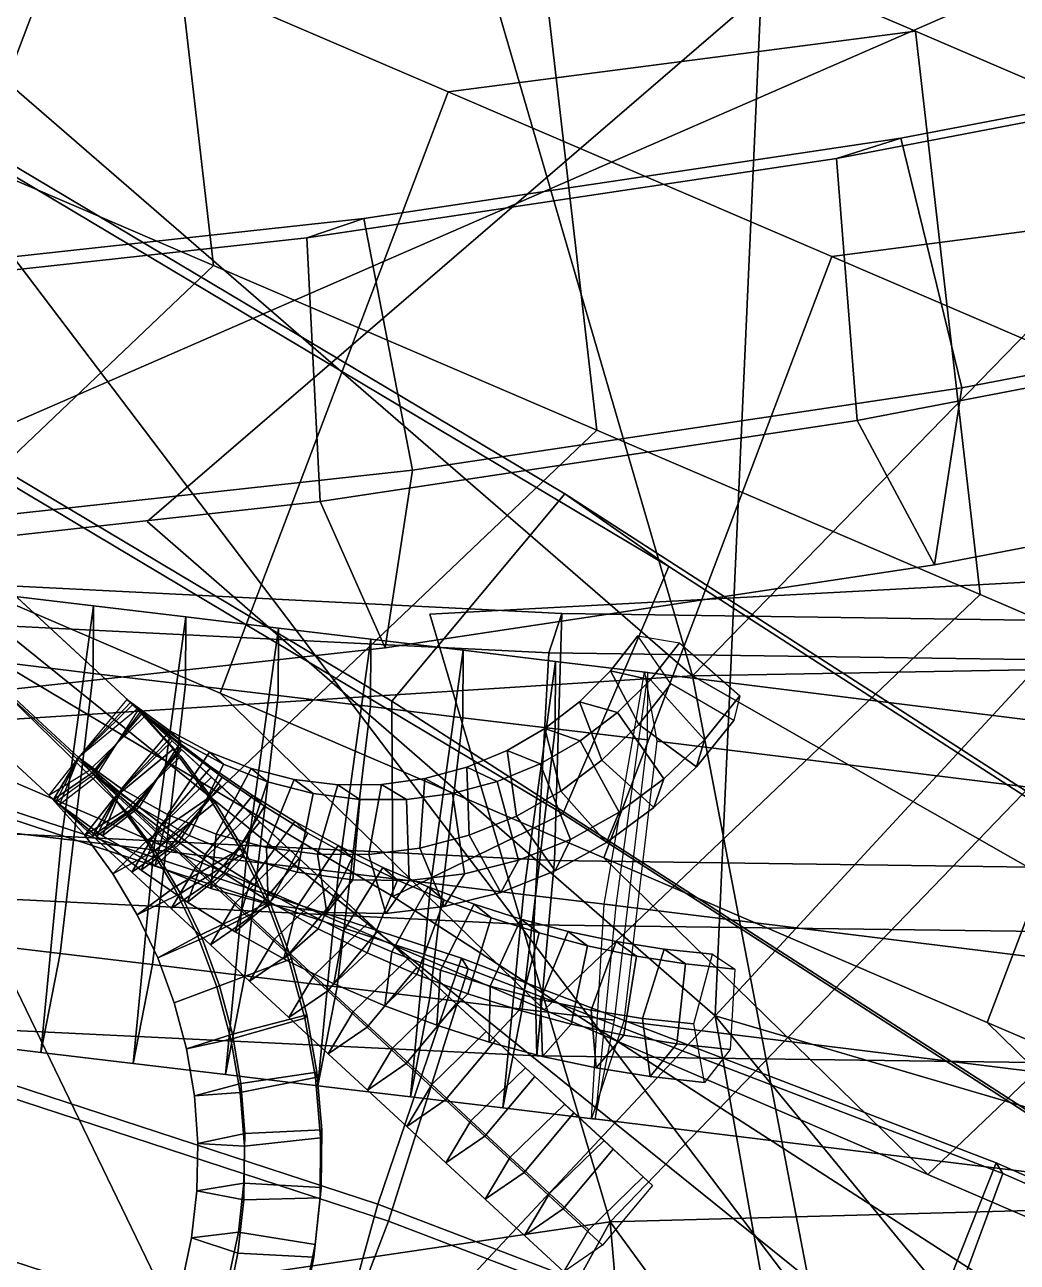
# Model space of a CAD drawing. Header units: metres. Extents: x -219 to 389, y -251 to 301.
# Drawn here: x 138.6 to 144.86, y 25.79 to 33.59 of the extents above; entities that cross this region are included whole.
import ezdxf

# ---------------------------------------------------------------- set-up
doc = ezdxf.new("R2010")
doc.units = ezdxf.units.M

msp = doc.modelspace()

# ---------------------------------------------------------------- linework, layer by layer
at = {"layer": 'Breeder_1InfInt', "color": 3}
for points in [[(138.4549, 30.00121, 510.8866), (139.0376, 29.9312, 510.9034), (138.8344, 28.4627, 511.8376), (138.2517, 28.5326, 511.8209)], [(138.4527, 29.5759, 509.1866), (139.0354, 29.5059, 509.2034), (139.0376, 29.9312, 510.9034), (138.4549, 30.00121, 510.8866)], [(139.0376, 29.9312, 510.9034), (139.6204, 29.8612, 510.9201), (139.4171, 28.3927, 511.8544), (138.8344, 28.4627, 511.8376)], [(139.0354, 29.5059, 509.2034), (139.6182, 29.4359, 509.2202), (139.6204, 29.8612, 510.9201), (139.0376, 29.9312, 510.9034)], [(139.6204, 29.8612, 510.9201), (140.2031, 29.7912, 510.9369), (139.9999, 28.3227, 511.8711), (139.4171, 28.3927, 511.8544)], [(139.6182, 29.4359, 509.2202), (140.2009, 29.3659, 509.2369), (140.2031, 29.7912, 510.9369), (139.6204, 29.8612, 510.9201)], [(140.2031, 29.7912, 510.9369), (140.7858, 29.7212, 510.9536), (140.5826, 28.2527, 511.8879), (139.9999, 28.3227, 511.8711)], [(140.2009, 29.3659, 509.2369), (140.7836, 29.2959, 509.2537), (140.7858, 29.7212, 510.9536), (140.2031, 29.7912, 510.9369)], [(140.7858, 29.7212, 510.9536), (141.3686, 29.6512, 510.9704), (141.1653, 28.1827, 511.9046), (140.5826, 28.2527, 511.8879)], [(140.7836, 29.2959, 509.2537), (141.3664, 29.2259, 509.2704), (141.3686, 29.6512, 510.9704), (140.7858, 29.7212, 510.9536)], [(141.3686, 29.6512, 510.9704), (141.9513, 29.5812, 510.9871), (141.7481, 28.1127, 511.9214), (141.1653, 28.1827, 511.9046)], [(141.3664, 29.2259, 509.2704), (141.9491, 29.1559, 509.2872), (141.9513, 29.5812, 510.9871), (141.3686, 29.6512, 510.9704)], [(138.2438, 27.8098, 509.074), (138.8266, 27.7398, 509.0907), (139.0354, 29.5059, 509.2034), (138.4527, 29.5759, 509.1866)], [(141.9513, 29.5812, 510.9871), (142.534, 29.5112, 511.0039), (142.3308, 28.04273, 511.9381), (141.7481, 28.1127, 511.9214)], [(141.9491, 29.1559, 509.2872), (142.5318, 29.08596, 509.3039), (142.534, 29.5112, 511.0039), (141.9513, 29.5812, 510.9871)], [(138.8266, 27.7398, 509.0907), (139.4093, 27.6698, 509.1075), (139.6182, 29.4359, 509.2202), (139.0354, 29.5059, 509.2034)], [(139.4093, 27.6698, 509.1075), (139.992, 27.5998, 509.1242), (140.2009, 29.3659, 509.2369), (139.6182, 29.4359, 509.2202)], [(139.992, 27.5998, 509.1242), (140.5748, 27.5298, 509.141), (140.7836, 29.2959, 509.2537), (140.2009, 29.3659, 509.2369)], [(140.5748, 27.5298, 509.141), (141.1575, 27.4598, 509.1577), (141.3664, 29.2259, 509.2704), (140.7836, 29.2959, 509.2537)], [(141.1575, 27.4598, 509.1577), (141.7402, 27.3898, 509.1745), (141.9491, 29.1559, 509.2872), (141.3664, 29.2259, 509.2704)], [(141.7402, 27.3898, 509.1745), (142.323, 27.3198, 509.1913), (142.5318, 29.08596, 509.3039), (141.9491, 29.1559, 509.2872)], [(138.2517, 28.5326, 511.8209), (138.8344, 28.4627, 511.8376), (138.7047, 27.1161, 510.7238), (138.1219, 27.1861, 510.707)], [(138.8344, 28.4627, 511.8376), (139.4171, 28.3927, 511.8544), (139.2874, 27.04612, 510.7405), (138.7047, 27.1161, 510.7238)], [(139.4171, 28.3927, 511.8544), (139.9999, 28.3227, 511.8711), (139.8701, 26.9761, 510.7573), (139.2874, 27.04612, 510.7405)], [(139.9999, 28.3227, 511.8711), (140.5826, 28.2527, 511.8879), (140.4529, 26.9061, 510.774), (139.8701, 26.9761, 510.7573)], [(140.5826, 28.2527, 511.8879), (141.1653, 28.1827, 511.9046), (141.0356, 26.8361, 510.7908), (140.4529, 26.9061, 510.774)], [(141.1653, 28.1827, 511.9046), (141.7481, 28.1127, 511.9214), (141.6183, 26.7661, 510.8076), (141.0356, 26.8361, 510.7908)], [(141.7481, 28.1127, 511.9214), (142.3308, 28.04273, 511.9381), (142.2011, 26.6961, 510.8243), (141.6183, 26.7661, 510.8076)], [(138.1219, 27.1861, 510.707), (138.7047, 27.1161, 510.7238), (138.8266, 27.7398, 509.0907), (138.2438, 27.8098, 509.074)], [(138.7047, 27.1161, 510.7238), (139.2874, 27.04612, 510.7405), (139.4093, 27.6698, 509.1075), (138.8266, 27.7398, 509.0907)], [(139.2874, 27.04612, 510.7405), (139.8701, 26.9761, 510.7573), (139.992, 27.5998, 509.1242), (139.4093, 27.6698, 509.1075)], [(139.8701, 26.9761, 510.7573), (140.4529, 26.9061, 510.774), (140.5748, 27.5298, 509.141), (139.992, 27.5998, 509.1242)], [(140.4529, 26.9061, 510.774), (141.0356, 26.8361, 510.7908), (141.1575, 27.4598, 509.1577), (140.5748, 27.5298, 509.141)], [(141.0356, 26.8361, 510.7908), (141.6183, 26.7661, 510.8076), (141.7402, 27.3898, 509.1745), (141.1575, 27.4598, 509.1577)], [(141.6183, 26.7661, 510.8076), (142.2011, 26.6961, 510.8243), (142.323, 27.3198, 509.1913), (141.7402, 27.3898, 509.1745)]]:
    msp.add_3dface(points, dxfattribs=at)
at = {"layer": 'Breeder_1Pdcel', "color": 3}
for points in [[(144.129, 32.88, 512.8121), (147.4659, 33.5164, 513.7794), (147.0143, 33.3812, 515.4307), (143.7233, 32.7525, 514.4804)], [(144.514, 31.3068, 512.2281), (147.9264, 31.9603, 513.2177), (147.4659, 33.5164, 513.7794), (144.129, 32.88, 512.8121)], [(143.7233, 32.7525, 514.4804), (147.0143, 33.3812, 515.4307), (147.1914, 31.7402, 515.905), (143.8538, 31.0993, 514.9431)], [(140.742, 32.374, 511.9473), (144.129, 32.88, 512.8121), (143.7233, 32.7525, 514.4804), (140.3832, 32.2524, 513.6312)], [(141.05, 30.7867, 511.3433), (144.514, 31.3068, 512.2281), (144.129, 32.88, 512.8121), (140.742, 32.374, 511.9473)], [(140.3832, 32.2524, 513.6312), (143.7233, 32.7525, 514.4804), (143.8538, 31.0993, 514.9431), (140.4661, 30.5887, 514.0837)], [(137.3131, 31.9997, 511.1871), (140.742, 32.374, 511.9473), (140.3832, 32.2524, 513.6312), (137.002, 31.8822, 512.8853)], [(137.5429, 30.4013, 510.5654), (141.05, 30.7867, 511.3433), (140.742, 32.374, 511.9473), (137.3131, 31.9997, 511.1871)], [(137.002, 31.8822, 512.8853), (140.3832, 32.2524, 513.6312), (140.4661, 30.5887, 514.0837), (137.0366, 30.2099, 513.329)], [(144.3413, 30.1896, 513.565), (147.7542, 30.846, 514.5513), (147.9264, 31.9603, 513.2177), (144.514, 31.3068, 512.2281)], [(143.8538, 31.0993, 514.9431), (147.1914, 31.7402, 515.905), (147.7542, 30.846, 514.5513), (144.3413, 30.1896, 513.565)], [(140.8769, 29.6667, 512.6836), (144.3413, 30.1896, 513.565), (144.514, 31.3068, 512.2281), (141.05, 30.7867, 511.3433)], [(140.4661, 30.5887, 514.0837), (143.8538, 31.0993, 514.9431), (144.3413, 30.1896, 513.565), (140.8769, 29.6667, 512.6836)], [(137.3694, 29.2784, 511.9092), (140.8769, 29.6667, 512.6836), (141.05, 30.7867, 511.3433), (137.5429, 30.4013, 510.5654)], [(137.0366, 30.2099, 513.329), (140.4661, 30.5887, 514.0837), (140.8769, 29.6667, 512.6836), (137.3694, 29.2784, 511.9092)], [(138.4663, 30.06026, 510.8972), (141.9908, 29.884, 510.7542), (141.9453, 28.3251, 511.5338), (138.3391, 28.5029, 511.6807)], [(138.4351, 29.8081, 509.1677), (141.9096, 29.6358, 509.0302), (141.9908, 29.884, 510.7542), (138.4663, 30.06026, 510.8972)], [(141.9096, 29.6358, 509.0302), (145.3816, 29.5864, 508.774), (145.5124, 29.8323, 510.4907), (141.9908, 29.884, 510.7542)], [(141.9908, 29.884, 510.7542), (145.5124, 29.8323, 510.4907), (145.5482, 28.2748, 511.2638), (141.9453, 28.3251, 511.5338)], [(138.2883, 28.09263, 508.8663), (141.8133, 27.9213, 508.7284), (141.9096, 29.6358, 509.0302), (138.4351, 29.8081, 509.1677)], [(141.8133, 27.9213, 508.7284), (145.3353, 27.8746, 508.47), (145.3816, 29.5864, 508.774), (141.9096, 29.6358, 509.0302)], [(142.5112, 29.514, 511.0027), (146.0283, 29.07698, 511.2766), (145.7758, 27.6182, 512.2059), (142.258, 28.05159, 511.9342)], [(142.5903, 29.07885, 509.307), (146.1072, 28.6428, 509.5852), (146.0283, 29.07698, 511.2766), (142.5112, 29.514, 511.0027)], [(142.3814, 27.3127, 509.1944), (145.8989, 26.8812, 509.4728), (146.1072, 28.6428, 509.5852), (142.5903, 29.07885, 509.307)], [(137.9262, 28.834, 511.1968), (141.3581, 27.7106, 511.3203), (140.8304, 26.1597, 511.8911), (137.475, 27.2558, 511.7718)], [(137.9689, 28.7667, 509.43), (141.4008, 27.6435, 509.558), (141.3581, 27.7106, 511.3203), (137.9262, 28.834, 511.1968)], [(137.5431, 27.1486, 508.9555), (140.8983, 26.05278, 509.0819), (141.4008, 27.6435, 509.558), (137.9689, 28.7667, 509.43)], [(138.3391, 28.5029, 511.6807), (141.9453, 28.3251, 511.5338), (141.8339, 27.09382, 510.263), (138.2274, 27.2685, 510.4066)], [(141.9453, 28.3251, 511.5338), (145.5482, 28.2748, 511.2638), (145.4371, 27.04663, 509.9961), (141.8339, 27.09382, 510.263)], [(138.2274, 27.2685, 510.4066), (141.8339, 27.09382, 510.263), (141.8133, 27.9213, 508.7284), (138.2883, 28.09263, 508.8663)], [(142.258, 28.05159, 511.9342), (145.7758, 27.6182, 512.2059), (145.6962, 26.2689, 511.0975), (142.1783, 26.6989, 510.8231)], [(141.8339, 27.09382, 510.263), (145.4371, 27.04663, 509.9961), (145.3353, 27.8746, 508.47), (141.8133, 27.9213, 508.7284)], [(141.3581, 27.7106, 511.3203), (144.7305, 26.4202, 511.4488), (144.1278, 24.9003, 512.0152), (140.8304, 26.1597, 511.8911)], [(141.4008, 27.6435, 509.558), (144.7731, 26.3533, 509.6909), (144.7305, 26.4202, 511.4488), (141.3581, 27.7106, 511.3203)], [(140.8983, 26.05278, 509.0819), (144.1956, 24.7936, 509.2132), (144.7731, 26.3533, 509.6909), (141.4008, 27.6435, 509.558)], [(142.1783, 26.6989, 510.8231), (145.6962, 26.2689, 511.0975), (145.8989, 26.8812, 509.4728), (142.3814, 27.3127, 509.1944)], [(137.475, 27.2558, 511.7718), (140.8304, 26.1597, 511.8911), (140.5478, 25.141, 510.5156), (137.2395, 26.2201, 510.3945)], [(137.2395, 26.2201, 510.3945), (140.5478, 25.141, 510.5156), (140.8983, 26.05278, 509.0819), (137.5431, 27.1486, 508.9555)], [(144.7305, 26.4202, 511.4488), (148.0352, 24.966, 511.5818), (147.3594, 23.4806, 512.1439), (144.1278, 24.9003, 512.0152)], [(144.7731, 26.3533, 509.6909), (148.0777, 24.8993, 509.8284), (148.0352, 24.966, 511.5818), (144.7305, 26.4202, 511.4488)], [(144.1956, 24.7936, 509.2132), (147.427, 23.3742, 509.3489), (148.0777, 24.8993, 509.8284), (144.7731, 26.3533, 509.6909)], [(140.8304, 26.1597, 511.8911), (144.1278, 24.9003, 512.0152), (143.7991, 23.9007, 510.6414), (140.5478, 25.141, 510.5156)], [(140.5478, 25.141, 510.5156), (143.7991, 23.9007, 510.6414), (144.1956, 24.7936, 509.2132), (140.8983, 26.05278, 509.0819)]]:
    msp.add_3dface(points, dxfattribs=at)
at = {"layer": 'Breeder_1Pdncle', "color": 3}
for points in [[(137.1492, 33.5307, 645.8511), (142.0103, 30.6365, 648.7446), (140.9184, 29.3312, 649.2733), (136.0573, 32.2254, 646.3798)], [(137.9274, 33.0033, 644.3724), (142.6648, 30.1797, 647.1846), (142.0103, 30.6365, 648.7446), (137.1492, 33.5307, 645.8511)], [(137.3362, 31.4006, 643.9814), (141.9976, 28.6204, 646.7438), (142.6648, 30.1797, 647.1846), (137.9274, 33.0033, 644.3724)], [(136.0573, 32.2254, 646.3798), (140.9184, 29.3312, 649.2733), (140.9245, 28.09909, 648.0273), (136.1871, 30.9226, 645.215)], [(136.1871, 30.9226, 645.215), (140.9245, 28.09909, 648.0273), (141.9976, 28.6204, 646.7438), (137.3362, 31.4006, 643.9814)], [(142.0103, 30.6365, 648.7446), (146.9715, 27.4411, 651.1013), (145.8797, 26.1358, 651.63), (140.9184, 29.3312, 649.2733)], [(142.6648, 30.1797, 647.1846), (147.4992, 27.06304, 649.4737), (146.9715, 27.4411, 651.1013), (142.0103, 30.6365, 648.7446)], [(141.9976, 28.6204, 646.7438), (146.754, 25.5521, 648.9913), (147.4992, 27.06304, 649.4737), (142.6648, 30.1797, 647.1846)], [(140.9184, 29.3312, 649.2733), (145.8797, 26.1358, 651.63), (145.7589, 24.9824, 650.3163), (140.9245, 28.09909, 648.0273)], [(140.9245, 28.09909, 648.0273), (145.7589, 24.9824, 650.3163), (146.754, 25.5521, 648.9913), (141.9976, 28.6204, 646.7438)]]:
    msp.add_3dface(points, dxfattribs=at)
at = {"layer": 'Breeder_Intrnd', "color": 3}
for points in [[(137.3745, 33.1151, 642.7894), (139.793, 32.07748, 645.2222), (139.3835, 35.6287, 647.144), (136.965, 36.6664, 644.7112)], [(139.793, 32.07748, 645.2222), (142.2116, 31.03979, 647.655), (141.8021, 34.591, 649.5768), (139.3835, 35.6287, 647.144)], [(136.4377, 35.2472, 649.9099), (138.8563, 34.2095, 652.3427), (137.4177, 30.4189, 652.1559), (134.9992, 31.4566, 649.7231)], [(141.8021, 34.591, 649.5768), (144.2206, 33.5533, 652.0096), (141.2748, 33.1718, 654.7755), (138.8563, 34.2095, 652.3427)], [(142.2116, 31.03979, 647.655), (144.6301, 30.0021, 650.0878), (144.2206, 33.5533, 652.0096), (141.8021, 34.591, 649.5768)], [(138.8563, 34.2095, 652.3427), (141.2748, 33.1718, 654.7755), (139.8363, 29.3812, 654.5887), (137.4177, 30.4189, 652.1559)], [(144.2206, 33.5533, 652.0096), (146.6392, 32.5156, 654.4424), (143.6934, 32.1341, 657.2083), (141.2748, 33.1718, 654.7755)], [(144.6301, 30.0021, 650.0878), (147.0487, 28.9644, 652.5206), (146.6392, 32.5156, 654.4424), (144.2206, 33.5533, 652.0096)], [(141.2748, 33.1718, 654.7755), (143.6934, 32.1341, 657.2083), (142.2548, 28.3435, 657.0215), (139.8363, 29.3812, 654.5887)], [(134.6239, 30.4977, 644.4073), (137.0425, 29.46, 646.8401), (139.793, 32.07748, 645.2222), (137.3745, 33.1151, 642.7894)], [(146.6392, 32.5156, 654.4424), (149.0577, 31.4779, 656.8752), (146.1119, 31.09649, 659.6411), (143.6934, 32.1341, 657.2083)], [(137.0425, 29.46, 646.8401), (139.461, 28.4223, 649.2729), (142.2116, 31.03979, 647.655), (139.793, 32.07748, 645.2222)], [(143.6934, 32.1341, 657.2083), (146.1119, 31.09649, 659.6411), (144.6734, 27.3058, 659.4543), (142.2548, 28.3435, 657.0215)], [(134.9992, 31.4566, 649.7231), (137.4177, 30.4189, 652.1559), (139.461, 28.4223, 649.2729), (137.0425, 29.46, 646.8401)], [(146.1119, 31.09649, 659.6411), (148.5305, 30.0588, 662.0739), (147.0919, 26.2682, 661.8871), (144.6734, 27.3058, 659.4543)], [(139.461, 28.4223, 649.2729), (141.8796, 27.3846, 651.7057), (144.6301, 30.0021, 650.0878), (142.2116, 31.03979, 647.655)], [(137.4177, 30.4189, 652.1559), (139.8363, 29.3812, 654.5887), (141.8796, 27.3846, 651.7057), (139.461, 28.4223, 649.2729)], [(141.8796, 27.3846, 651.7057), (144.2981, 26.347, 654.1385), (147.0487, 28.9644, 652.5206), (144.6301, 30.0021, 650.0878)], [(139.8363, 29.3812, 654.5887), (142.2548, 28.3435, 657.0215), (144.2981, 26.347, 654.1385), (141.8796, 27.3846, 651.7057)], [(144.2981, 26.347, 654.1385), (146.7167, 25.3093, 656.5714), (149.4672, 27.9267, 654.9534), (147.0487, 28.9644, 652.5206)], [(142.2548, 28.3435, 657.0215), (144.6734, 27.3058, 659.4543), (146.7167, 25.3093, 656.5714), (144.2981, 26.347, 654.1385)], [(144.6734, 27.3058, 659.4543), (147.0919, 26.2682, 661.8871), (149.1352, 24.2716, 659.0042), (146.7167, 25.3093, 656.5714)]]:
    msp.add_3dface(points, dxfattribs=at)
at = {"layer": 'Breeder_Leaf', "color": 3}
for points in [[(117.512, 59.8459, 134.8215), (162.5012, 0.5218, 153.1361), (110.5234, 10.5476, 159.4825)], [(117.512, 59.8459, 134.8215), (110.5234, 10.5476, 159.4825), (162.5012, 0.5218, 153.1361)], [(162.5012, 0.5218, 153.1361), (117.512, 59.8459, 134.8215), (166.2345, 45.7714, 123.0788)], [(162.5012, 0.5218, 153.1361), (166.2345, 45.7714, 123.0788), (117.512, 59.8459, 134.8215)], [(125.6851, 50.3975, 322.9221), (156.1259, 44.9504, 340.2223), (131.3316, 29.9135, 341.9463)], [(125.6851, 50.3975, 322.9221), (131.3316, 29.9135, 341.9463), (156.1259, 44.9504, 340.2223)], [(117.9598, 46.3033, 232.3393), (147.309, 22.6553, 229.5163), (91.9022, 9.04292, 234.9747)], [(117.9598, 46.3033, 232.3393), (91.9022, 9.04292, 234.9747), (147.309, 22.6553, 229.5163)], [(140.0603, 38.925, 635.3339), (145.1114, 43.3261, 632.4597), (146.6813, 33.4577, 637.1877)], [(140.0603, 38.925, 635.3339), (146.6813, 33.4577, 637.1877), (145.1114, 43.3261, 632.4597)], [(142.8147, 29.4908, 640.4047), (137.1356, 34.4101, 638.1271), (140.0603, 38.925, 635.3339)], [(142.8147, 29.4908, 640.4047), (140.0603, 38.925, 635.3339), (137.1356, 34.4101, 638.1271)], [(142.8147, 29.4908, 640.4047), (140.0603, 38.925, 635.3339), (146.6813, 33.4577, 637.1877)], [(142.8147, 29.4908, 640.4047), (146.6813, 33.4577, 637.1877), (140.0603, 38.925, 635.3339)], [(152.1158, 37.00588, 365.9248), (134.7992, 29.4594, 392.0242), (134.6756, 38.6596, 380.3806)], [(152.1158, 37.00588, 365.9248), (134.6756, 38.6596, 380.3806), (134.7992, 29.4594, 392.0242)], [(142.8147, 29.4908, 640.4047), (137.5475, 29.1543, 638.2347), (137.1356, 34.4101, 638.1271)], [(142.8147, 29.4908, 640.4047), (137.1356, 34.4101, 638.1271), (137.5475, 29.1543, 638.2347)], [(142.9583, 27.3467, 640.6253), (139.376, 30.4625, 637.4593), (143.248, 33.7978, 636.16)], [(142.9583, 27.3467, 640.6253), (143.248, 33.7978, 636.16), (139.376, 30.4625, 637.4593)], [(142.9583, 27.3467, 640.6253), (143.248, 33.7978, 636.16), (148.5208, 33.3675, 633.2016)], [(142.9583, 27.3467, 640.6253), (148.5208, 33.3675, 633.2016), (143.248, 33.7978, 636.16)], [(152.8991, 29.6713, 639.6583), (142.8147, 29.4908, 640.4047), (146.6813, 33.4577, 637.1877)], [(152.8991, 29.6713, 639.6583), (146.6813, 33.4577, 637.1877), (142.8147, 29.4908, 640.4047)], [(142.9583, 27.3467, 640.6253), (148.5208, 33.3675, 633.2016), (148.3701, 25.7582, 637.588)], [(142.9583, 27.3467, 640.6253), (148.3701, 25.7582, 637.588), (148.5208, 33.3675, 633.2016)], [(142.2962, 26.04826, 641.0096), (141.1576, 29.8798, 636.9368), (146.2543, 30.1518, 635.612)], [(142.2962, 26.04826, 641.0096), (146.2543, 30.1518, 635.612), (141.1576, 29.8798, 636.9368)], [(142.2962, 26.04826, 641.0096), (146.2543, 30.1518, 635.612), (150.3831, 26.2659, 633.4692)], [(142.2962, 26.04826, 641.0096), (150.3831, 26.2659, 633.4692), (146.2543, 30.1518, 635.612)], [(152.8991, 29.6713, 639.6583), (148.1265, 26.4622, 641.8406), (142.8147, 29.4908, 640.4047)], [(152.8991, 29.6713, 639.6583), (142.8147, 29.4908, 640.4047), (148.1265, 26.4622, 641.8406)], [(142.8147, 29.4908, 640.4047), (148.1265, 26.4622, 641.8406), (143.7287, 24.7276, 640.6458)], [(142.8147, 29.4908, 640.4047), (143.7287, 24.7276, 640.6458), (148.1265, 26.4622, 641.8406)], [(139.7891, 24.9491, 641.9855), (135.5132, 27.2727, 645.9563), (137.6748, 29.3195, 642.0943)], [(139.7891, 24.9491, 641.9855), (137.6748, 29.3195, 642.0943), (135.5132, 27.2727, 645.9563)], [(142.9583, 27.3467, 640.6253), (143.9027, 22.01618, 643.81), (139.7875, 23.9599, 642.0596)], [(142.9583, 27.3467, 640.6253), (139.7875, 23.9599, 642.0596), (143.9027, 22.01618, 643.81)], [(149.3091, 19.6187, 642.1185), (142.9583, 27.3467, 640.6253), (148.3701, 25.7582, 637.588)], [(149.3091, 19.6187, 642.1185), (148.3701, 25.7582, 637.588), (142.9583, 27.3467, 640.6253)], [(149.3091, 19.6187, 642.1185), (143.9027, 22.01618, 643.81), (142.9583, 27.3467, 640.6253)], [(149.3091, 19.6187, 642.1185), (142.9583, 27.3467, 640.6253), (143.9027, 22.01618, 643.81)], [(131.6809, 22.7575, 647.6193), (135.5132, 27.2727, 645.9563), (139.7891, 24.9491, 641.9855)], [(131.6809, 22.7575, 647.6193), (139.7891, 24.9491, 641.9855), (135.5132, 27.2727, 645.9563)], [(142.2962, 26.04826, 641.0096), (150.3831, 26.2659, 633.4692), (145.8821, 21.1353, 638.9995)], [(142.2962, 26.04826, 641.0096), (145.8821, 21.1353, 638.9995), (150.3831, 26.2659, 633.4692)], [(142.2962, 26.04826, 641.0096), (140.0056, 21.8962, 645.1282), (137.7456, 25.3747, 642.5652)], [(142.2962, 26.04826, 641.0096), (137.7456, 25.3747, 642.5652), (140.0056, 21.8962, 645.1282)], [(143.1113, 16.6162, 644.5673), (140.0056, 21.8962, 645.1282), (142.2962, 26.04826, 641.0096)], [(143.1113, 16.6162, 644.5673), (142.2962, 26.04826, 641.0096), (140.0056, 21.8962, 645.1282)], [(143.1113, 16.6162, 644.5673), (142.2962, 26.04826, 641.0096), (145.8821, 21.1353, 638.9995)], [(143.1113, 16.6162, 644.5673), (145.8821, 21.1353, 638.9995), (142.2962, 26.04826, 641.0096)]]:
    msp.add_3dface(points, dxfattribs=at)
at = {"layer": 'Breeder_Petiole', "color": 3}
for points in [[(138.1424, 29.7142, 641.4824), (138.9416, 28.9745, 641.3066), (139.2856, 29.3092, 641.4638), (138.4703, 30.06343, 641.6423)], [(138.4703, 30.06343, 641.6423), (139.2856, 29.3092, 641.4638), (139.3437, 29.2543, 641.9625), (138.5023, 30.03214, 642.1453)], [(138.5023, 30.03214, 642.1453), (139.3437, 29.2543, 641.9625), (139.029, 28.8781, 642.1148), (138.1877, 29.6559, 642.2977)], [(142.4758, 29.1841, 640.0987), (142.679, 29.4399, 639.9987), (142.4694, 29.7418, 640.3451), (142.2983, 29.5215, 640.4299)], [(142.2983, 29.5215, 640.4299), (142.4694, 29.7418, 640.3451), (142.7338, 29.6991, 640.7733), (142.5507, 29.4657, 640.8637)], [(137.9687, 29.4638, 641.8851), (138.784, 28.7096, 641.7067), (138.9416, 28.9745, 641.3066), (138.1424, 29.7142, 641.4824)], [(138.1877, 29.6559, 642.2977), (139.029, 28.8781, 642.1148), (138.784, 28.7096, 641.7067), (137.9687, 29.4638, 641.8851)], [(142.5507, 29.4657, 640.8637), (142.7338, 29.6991, 640.7733), (143.1136, 29.3642, 640.6882), (142.8904, 29.08617, 640.7977)], [(142.2433, 28.9576, 640.2048), (142.4758, 29.1841, 640.0987), (142.2983, 29.5215, 640.4299), (142.1019, 29.3259, 640.5201)], [(142.1019, 29.3259, 640.5201), (142.2983, 29.5215, 640.4299), (142.5507, 29.4657, 640.8637), (142.3409, 29.2585, 640.9598)], [(142.3409, 29.2585, 640.9598), (142.5507, 29.4657, 640.8637), (142.8904, 29.08617, 640.7977), (142.6351, 28.8402, 640.9139)], [(142.8396, 28.9166, 640.3247), (143.0749, 29.2078, 640.2095), (142.679, 29.4399, 639.9987), (142.4758, 29.1841, 640.0987)], [(138.9416, 28.9745, 641.3066), (139.213, 28.7778, 641.2405), (139.5187, 29.1439, 641.4066), (139.2473, 29.3405, 641.4727)], [(139.2473, 29.3405, 641.4727), (139.5187, 29.1439, 641.4066), (139.5911, 29.07734, 641.9019), (139.3197, 29.274, 641.968)], [(142.8904, 29.08617, 640.7977), (143.1136, 29.3642, 640.6882), (143.0749, 29.2078, 640.2095), (142.8396, 28.9166, 640.3247)], [(138.9416, 28.9745, 641.3066), (139.1992, 28.758, 641.2477), (139.5283, 29.1058, 641.4082), (139.2707, 29.3223, 641.4672)], [(138.9416, 28.9745, 641.3066), (139.1892, 28.7454, 641.2526), (139.5332, 29.08022, 641.4097), (139.2856, 29.3092, 641.4638)], [(138.9416, 28.9745, 641.3066), (139.1675, 28.722, 641.2628), (139.5393, 29.02846, 641.4142), (139.3134, 29.2808, 641.4581)], [(139.3344, 29.2625, 641.9645), (139.5919, 29.04611, 641.9056), (139.2959, 28.6534, 642.0538), (139.0384, 28.8699, 642.1127)], [(139.3197, 29.274, 641.968), (139.5911, 29.07734, 641.9019), (139.3244, 28.6618, 642.0432), (139.053, 28.8585, 642.1093)], [(139.2707, 29.3223, 641.4672), (139.5283, 29.1058, 641.4082), (139.5919, 29.04611, 641.9056), (139.3344, 29.2625, 641.9645)], [(139.2856, 29.3092, 641.4638), (139.5332, 29.08022, 641.4097), (139.5913, 29.02533, 641.9084), (139.3437, 29.2543, 641.9625)], [(139.3134, 29.2808, 641.4581), (139.5393, 29.02846, 641.4142), (139.5871, 28.9841, 641.915), (139.3612, 29.2365, 641.9589)], [(141.9848, 28.7636, 640.3156), (142.2433, 28.9576, 640.2048), (142.1019, 29.3259, 640.5201), (141.8831, 29.1579, 640.6143)], [(141.8831, 29.1579, 640.6143), (142.1019, 29.3259, 640.5201), (142.3409, 29.2585, 640.9598), (142.1073, 29.08088, 641.0602)], [(142.1073, 29.08088, 641.0602), (142.3409, 29.2585, 640.9598), (142.6351, 28.8402, 640.9139), (142.3518, 28.6299, 641.0349)], [(139.3612, 29.2365, 641.9589), (139.5871, 28.9841, 641.915), (139.2374, 28.6435, 642.0746), (139.0116, 28.8959, 642.1185)], [(139.3437, 29.2543, 641.9625), (139.5913, 29.02533, 641.9084), (139.2766, 28.6491, 642.0607), (139.029, 28.8781, 642.1148)], [(142.5709, 28.6591, 640.4468), (142.8396, 28.9166, 640.3247), (142.4758, 29.1841, 640.0987), (142.2433, 28.9576, 640.2048)], [(139.1992, 28.758, 641.2477), (139.4661, 28.5546, 641.1839), (139.7798, 28.9148, 641.348), (139.5283, 29.1058, 641.4082)], [(139.213, 28.7778, 641.2405), (139.504, 28.6164, 641.1635), (139.7683, 29.00891, 641.34), (139.5187, 29.1439, 641.4066)], [(139.5187, 29.1439, 641.4066), (139.7683, 29.00891, 641.34), (139.8561, 28.9325, 641.8314), (139.5911, 29.07734, 641.9019)], [(139.5283, 29.1058, 641.4082), (139.7798, 28.9148, 641.348), (139.8492, 28.8504, 641.8441), (139.5919, 29.04611, 641.9056)], [(141.7043, 28.6052, 640.4292), (141.9848, 28.7636, 640.3156), (141.8831, 29.1579, 640.6143), (141.6452, 29.02007, 640.7111)], [(141.6452, 29.02007, 640.7111), (141.8831, 29.1579, 640.6143), (142.1073, 29.08088, 641.0602), (141.8536, 28.9353, 641.1633)], [(139.1675, 28.722, 641.2628), (139.3695, 28.4486, 641.2295), (139.7665, 28.724, 641.3763), (139.5393, 29.02846, 641.4142)], [(139.1892, 28.7454, 641.2526), (139.4368, 28.5164, 641.1985), (139.7808, 28.8512, 641.3557), (139.5332, 29.08022, 641.4097)], [(139.5913, 29.02533, 641.9084), (139.8389, 28.7963, 641.8543), (139.5242, 28.4201, 642.0067), (139.2766, 28.6491, 642.0607)], [(139.5919, 29.04611, 641.9056), (139.8492, 28.8504, 641.8441), (139.5725, 28.4423, 641.9877), (139.2959, 28.6534, 642.0538)], [(139.5911, 29.07734, 641.9019), (139.8561, 28.9325, 641.8314), (139.6414, 28.4839, 641.9595), (139.3244, 28.6618, 642.0432)], [(139.5332, 29.08022, 641.4097), (139.7808, 28.8512, 641.3557), (139.8389, 28.7963, 641.8543), (139.5913, 29.02533, 641.9084)], [(139.5393, 29.02846, 641.4142), (139.7665, 28.724, 641.3763), (139.8049, 28.6912, 641.8788), (139.5871, 28.9841, 641.915)], [(141.8536, 28.9353, 641.1633), (142.1073, 29.08088, 641.0602), (142.3518, 28.6299, 641.0349), (142.0446, 28.4586, 641.1591)], [(142.6351, 28.8402, 640.9139), (142.8904, 29.08617, 640.7977), (142.8396, 28.9166, 640.3247), (142.5709, 28.6591, 640.4468)], [(138.7561, 28.7379, 641.7125), (138.982, 28.4855, 641.6686), (139.1675, 28.722, 641.2628), (138.9416, 28.9745, 641.3066)], [(138.784, 28.7096, 641.7067), (139.0316, 28.4806, 641.6526), (139.1892, 28.7454, 641.2526), (138.9416, 28.9745, 641.3066)], [(138.7989, 28.6965, 641.7034), (139.0564, 28.48, 641.6444), (139.1992, 28.758, 641.2477), (138.9416, 28.9745, 641.3066)], [(138.8222, 28.6782, 641.6978), (139.0935, 28.4816, 641.6317), (139.213, 28.7778, 641.2405), (138.9416, 28.9745, 641.3066)], [(139.5871, 28.9841, 641.915), (139.8049, 28.6912, 641.8788), (139.4236, 28.3895, 642.0441), (139.2374, 28.6435, 642.0746)], [(139.504, 28.6164, 641.1635), (139.8103, 28.4928, 641.0765), (140.0307, 28.9062, 641.2652), (139.7683, 29.00891, 641.34)], [(139.7683, 29.00891, 641.34), (140.0307, 28.9062, 641.2652), (140.1349, 28.822, 641.7521), (139.8561, 28.9325, 641.8314)], [(141.4061, 28.4847, 640.544), (141.7043, 28.6052, 640.4292), (141.6452, 29.02007, 640.7111), (141.3919, 28.9143, 640.809)], [(141.3919, 28.9143, 640.809), (141.6452, 29.02007, 640.7111), (141.8536, 28.9353, 641.1633), (141.5835, 28.8241, 641.2675)], [(142.2728, 28.4392, 640.574), (142.5709, 28.6591, 640.4468), (142.2433, 28.9576, 640.2048), (141.9848, 28.7636, 640.3156)], [(139.0116, 28.8959, 642.1185), (139.2374, 28.6435, 642.0746), (138.982, 28.4855, 641.6686), (138.7561, 28.7379, 641.7125)], [(139.029, 28.8781, 642.1148), (139.2766, 28.6491, 642.0607), (139.0316, 28.4806, 641.6526), (138.784, 28.7096, 641.7067)], [(139.0384, 28.8699, 642.1127), (139.2959, 28.6534, 642.0538), (139.0564, 28.48, 641.6444), (138.7989, 28.6965, 641.7034)], [(139.4661, 28.5546, 641.1839), (139.7417, 28.3648, 641.1155), (140.0394, 28.7366, 641.2836), (139.7798, 28.9148, 641.348)], [(139.8561, 28.9325, 641.8314), (140.1349, 28.822, 641.7521), (139.9753, 28.3471, 641.865), (139.6414, 28.4839, 641.9595)], [(139.7798, 28.9148, 641.348), (140.0394, 28.7366, 641.2836), (140.1148, 28.6679, 641.7781), (139.8492, 28.8504, 641.8441)], [(139.8103, 28.4928, 641.0765), (140.1273, 28.4088, 640.9811), (140.3018, 28.8375, 641.1832), (140.0307, 28.9062, 641.2652)], [(140.0307, 28.9062, 641.2652), (140.3018, 28.8375, 641.1832), (140.4231, 28.7476, 641.665), (140.1349, 28.822, 641.7521)], [(141.0945, 28.4039, 640.6583), (141.4061, 28.4847, 640.544), (141.3919, 28.9143, 640.809), (141.1268, 28.8424, 640.9067)], [(141.1268, 28.8424, 640.9067), (141.3919, 28.9143, 640.809), (141.5835, 28.8241, 641.2675), (141.3011, 28.7488, 641.3713)], [(141.5835, 28.8241, 641.2675), (141.8536, 28.9353, 641.1633), (142.0446, 28.4586, 641.1591), (141.7182, 28.3288, 641.2845)], [(139.053, 28.8585, 642.1093), (139.3244, 28.6618, 642.0432), (139.0935, 28.4816, 641.6317), (138.8222, 28.6782, 641.6978)], [(139.4368, 28.5164, 641.1985), (139.6844, 28.2874, 641.1444), (140.0284, 28.6222, 641.3016), (139.7808, 28.8512, 641.3557)], [(139.8389, 28.7963, 641.8543), (140.0865, 28.5673, 641.8002), (139.7719, 28.1911, 641.9526), (139.5242, 28.4201, 642.0067)], [(139.8492, 28.8504, 641.8441), (140.1148, 28.6679, 641.7781), (139.8582, 28.2452, 641.9169), (139.5725, 28.4423, 641.9877)], [(139.7808, 28.8512, 641.3557), (140.0284, 28.6222, 641.3016), (140.0865, 28.5673, 641.8002), (139.8389, 28.7963, 641.8543)], [(140.1349, 28.822, 641.7521), (140.4231, 28.7476, 641.665), (140.3211, 28.2535, 641.7611), (139.9753, 28.3471, 641.865)], [(140.1273, 28.4088, 640.9811), (140.4503, 28.3656, 640.8785), (140.5776, 28.8037, 641.0952), (140.3018, 28.8375, 641.1832)], [(140.3018, 28.8375, 641.1832), (140.5776, 28.8037, 641.0952), (140.7165, 28.7103, 641.5717), (140.4231, 28.7476, 641.665)], [(140.4503, 28.3656, 640.8785), (140.7743, 28.364, 640.7704), (140.854, 28.8053, 641.0026), (140.5776, 28.8037, 641.0952)], [(140.5776, 28.8037, 641.0952), (140.854, 28.8053, 641.0026), (141.0106, 28.7107, 641.4733), (140.7165, 28.7103, 641.5717)], [(140.7743, 28.364, 640.7704), (141.0945, 28.4039, 640.6583), (141.1268, 28.8424, 640.9067), (140.854, 28.8053, 641.0026)], [(140.854, 28.8053, 641.0026), (141.1268, 28.8424, 640.9067), (141.3011, 28.7488, 641.3713), (141.0106, 28.7107, 641.4733)], [(141.3011, 28.7488, 641.3713), (141.5835, 28.8241, 641.2675), (141.7182, 28.3288, 641.2845), (141.3774, 28.2424, 641.4093)], [(142.3518, 28.6299, 641.0349), (142.6351, 28.8402, 640.9139), (142.5709, 28.6591, 640.4468), (142.2728, 28.4392, 640.574)], [(138.982, 28.4855, 641.6686), (139.1588, 28.243, 641.6398), (139.3695, 28.4486, 641.2295), (139.1675, 28.722, 641.2628)], [(139.0316, 28.4806, 641.6526), (139.2792, 28.2515, 641.5985), (139.4368, 28.5164, 641.1985), (139.1892, 28.7454, 641.2526)], [(139.0564, 28.48, 641.6444), (139.3388, 28.2643, 641.577), (139.4661, 28.5546, 641.1839), (139.1992, 28.758, 641.2477)], [(139.0935, 28.4816, 641.6317), (139.426, 28.2939, 641.5441), (139.504, 28.6164, 641.1635), (139.213, 28.7778, 641.2405)], [(139.3695, 28.4486, 641.2295), (139.5457, 28.1568, 641.2072), (139.965, 28.399, 641.3508), (139.7665, 28.724, 641.3763)], [(139.7417, 28.3648, 641.1155), (140.0254, 28.189, 641.0427), (140.3066, 28.5715, 641.2149), (140.0394, 28.7366, 641.2836)], [(139.7665, 28.724, 641.3763), (139.965, 28.399, 641.3508), (139.995, 28.3786, 641.8544), (139.8049, 28.6912, 641.8788)], [(140.0394, 28.7366, 641.2836), (140.3066, 28.5715, 641.2149), (140.3882, 28.4988, 641.7079), (140.1148, 28.6679, 641.7781)], [(140.4231, 28.7476, 641.665), (140.7165, 28.7103, 641.5717), (140.6736, 28.2045, 641.6494), (140.3211, 28.2535, 641.7611)], [(140.7165, 28.7103, 641.5717), (141.0106, 28.7107, 641.4733), (141.0275, 28.2008, 641.5316), (140.6736, 28.2045, 641.6494)], [(141.0106, 28.7107, 641.4733), (141.3011, 28.7488, 641.3713), (141.3774, 28.2424, 641.4093), (141.0275, 28.2008, 641.5316)], [(141.9497, 28.2602, 640.7045), (142.2728, 28.4392, 640.574), (141.9848, 28.7636, 640.3156), (141.7043, 28.6052, 640.4292)], [(139.2374, 28.6435, 642.0746), (139.4236, 28.3895, 642.0441), (139.1588, 28.243, 641.6398), (138.982, 28.4855, 641.6686)], [(139.2766, 28.6491, 642.0607), (139.5242, 28.4201, 642.0067), (139.2792, 28.2515, 641.5985), (139.0316, 28.4806, 641.6526)], [(139.2959, 28.6534, 642.0538), (139.5725, 28.4423, 641.9877), (139.3388, 28.2643, 641.577), (139.0564, 28.48, 641.6444)], [(139.3244, 28.6618, 642.0432), (139.6414, 28.4839, 641.9595), (139.426, 28.2939, 641.5441), (139.0935, 28.4816, 641.6317)], [(139.8049, 28.6912, 641.8788), (139.995, 28.3786, 641.8544), (139.5859, 28.1186, 642.0239), (139.4236, 28.3895, 642.0441)], [(140.1148, 28.6679, 641.7781), (140.3882, 28.4988, 641.7079), (140.1522, 28.06274, 641.8415), (139.8582, 28.2452, 641.9169)], [(139.3388, 28.2643, 641.577), (139.6304, 28.06294, 641.5048), (139.7417, 28.3648, 641.1155), (139.4661, 28.5546, 641.1839)], [(139.426, 28.2939, 641.5441), (139.7763, 28.1493, 641.4451), (139.8103, 28.4928, 641.0765), (139.504, 28.6164, 641.1635)], [(139.6844, 28.2874, 641.1444), (139.932, 28.05846, 641.0903), (140.276, 28.3931, 641.2475), (140.0284, 28.6222, 641.3016)], [(140.0865, 28.5673, 641.8002), (140.3341, 28.3383, 641.7462), (140.0195, 27.9621, 641.8985), (139.7719, 28.1911, 641.9526)], [(140.0254, 28.189, 641.0427), (140.3164, 28.0277, 640.9656), (140.5808, 28.4201, 641.1422), (140.3066, 28.5715, 641.2149)], [(140.0284, 28.6222, 641.3016), (140.276, 28.3931, 641.2475), (140.3341, 28.3383, 641.7462), (140.0865, 28.5673, 641.8002)], [(140.3066, 28.5715, 641.2149), (140.5808, 28.4201, 641.1422), (140.6686, 28.3437, 641.6336), (140.3882, 28.4988, 641.7079)], [(141.6066, 28.1249, 640.8362), (141.9497, 28.2602, 640.7045), (141.7043, 28.6052, 640.4292), (141.4061, 28.4847, 640.544)], [(142.0446, 28.4586, 641.1591), (142.3518, 28.6299, 641.0349), (142.2728, 28.4392, 640.574), (141.9497, 28.2602, 640.7045)], [(139.2792, 28.2515, 641.5985), (139.5268, 28.02258, 641.5444), (139.6844, 28.2874, 641.1444), (139.4368, 28.5164, 641.1985)], [(139.6414, 28.4839, 641.9595), (139.9753, 28.3471, 641.865), (139.7763, 28.1493, 641.4451), (139.426, 28.2939, 641.5441)], [(139.7763, 28.1493, 641.4451), (140.1392, 28.05001, 641.3362), (140.1273, 28.4088, 640.9811), (139.8103, 28.4928, 641.0765)], [(140.3882, 28.4988, 641.7079), (140.6686, 28.3437, 641.6336), (140.4538, 27.8951, 641.7617), (140.1522, 28.06274, 641.8415)], [(141.2485, 28.03522, 640.9672), (141.6066, 28.1249, 640.8362), (141.4061, 28.4847, 640.544), (141.0945, 28.4039, 640.6583)], [(139.1588, 28.243, 641.6398), (139.3127, 27.9845, 641.6208), (139.5457, 28.1568, 641.2072), (139.3695, 28.4486, 641.2295)], [(139.5242, 28.4201, 642.0067), (139.7719, 28.1911, 641.9526), (139.5268, 28.02258, 641.5444), (139.2792, 28.2515, 641.5985)], [(139.5725, 28.4423, 641.9877), (139.8582, 28.2452, 641.9169), (139.6304, 28.06294, 641.5048), (139.3388, 28.2643, 641.577)], [(139.5457, 28.1568, 641.2072), (139.6944, 27.8495, 641.196), (140.1327, 28.05644, 641.3376), (139.965, 28.399, 641.3508)], [(139.965, 28.399, 641.3508), (140.1327, 28.05644, 641.3376), (140.1557, 28.04918, 641.842), (139.995, 28.3786, 641.8544)], [(140.1392, 28.05001, 641.3362), (140.5092, 27.9974, 641.2191), (140.4503, 28.3656, 640.8785), (140.1273, 28.4088, 640.9811)], [(140.3164, 28.0277, 640.9656), (140.6141, 27.8811, 640.8845), (140.8611, 28.2826, 641.0657), (140.5808, 28.4201, 641.1422)], [(140.5808, 28.4201, 641.1422), (140.8611, 28.2826, 641.0657), (140.9554, 28.2029, 641.5554), (140.6686, 28.3437, 641.6336)], [(140.8809, 27.9925, 641.0955), (141.2485, 28.03522, 640.9672), (141.0945, 28.4039, 640.6583), (140.7743, 28.364, 640.7704)], [(141.7182, 28.3288, 641.2845), (142.0446, 28.4586, 641.1591), (141.9497, 28.2602, 640.7045), (141.6066, 28.1249, 640.8362)], [(139.4236, 28.3895, 642.0441), (139.5859, 28.1186, 642.0239), (139.3127, 27.9845, 641.6208), (139.1588, 28.243, 641.6398)], [(139.995, 28.3786, 641.8544), (140.1557, 28.04918, 641.842), (139.7225, 27.8334, 642.0139), (139.5859, 28.1186, 642.0239)], [(139.6304, 28.06294, 641.5048), (139.9305, 27.8763, 641.4278), (140.0254, 28.189, 641.0427), (139.7417, 28.3648, 641.1155)], [(139.9753, 28.3471, 641.865), (140.3211, 28.2535, 641.7611), (140.1392, 28.05001, 641.3362), (139.7763, 28.1493, 641.4451)], [(139.932, 28.05846, 641.0903), (140.1796, 27.8294, 641.0363), (140.5236, 28.1641, 641.1934), (140.276, 28.3931, 641.2475)], [(140.3341, 28.3383, 641.7462), (140.5817, 28.1092, 641.6921), (140.2671, 27.7331, 641.8444), (140.0195, 27.9621, 641.8985)], [(140.276, 28.3931, 641.2475), (140.5236, 28.1641, 641.1934), (140.5817, 28.1092, 641.6921), (140.3341, 28.3383, 641.7462)], [(140.5092, 27.9974, 641.2191), (140.8809, 27.9925, 641.0955), (140.7743, 28.364, 640.7704), (140.4503, 28.3656, 640.8785)], [(140.6686, 28.3437, 641.6336), (140.9554, 28.2029, 641.5554), (140.7623, 27.7429, 641.6776), (140.4538, 27.8951, 641.7617)], [(141.3774, 28.2424, 641.4093), (141.7182, 28.3288, 641.2845), (141.6066, 28.1249, 640.8362), (141.2485, 28.03522, 640.9672)], [(139.5268, 28.02258, 641.5444), (139.7744, 27.7935, 641.4904), (139.932, 28.05846, 641.0903), (139.6844, 28.2874, 641.1444)], [(139.8582, 28.2452, 641.9169), (140.1522, 28.06274, 641.8415), (139.9305, 27.8763, 641.4278), (139.6304, 28.06294, 641.5048)], [(140.3211, 28.2535, 641.7611), (140.6736, 28.2045, 641.6494), (140.5092, 27.9974, 641.2191), (140.1392, 28.05001, 641.3362)], [(140.6141, 27.8811, 640.8845), (140.9178, 27.7498, 640.7994), (141.1471, 28.1595, 640.9855), (140.8611, 28.2826, 641.0657)], [(140.8611, 28.2826, 641.0657), (141.1471, 28.1595, 640.9855), (141.2479, 28.07669, 641.4733), (140.9554, 28.2029, 641.5554)], [(141.0275, 28.2008, 641.5316), (141.3774, 28.2424, 641.4093), (141.2485, 28.03522, 640.9672), (140.8809, 27.9925, 641.0955)], [(139.7719, 28.1911, 641.9526), (140.0195, 27.9621, 641.8985), (139.7744, 27.7935, 641.4904), (139.5268, 28.02258, 641.5444)], [(139.9305, 27.8763, 641.4278), (140.2384, 27.7051, 641.3463), (140.3164, 28.0277, 640.9656), (140.0254, 28.189, 641.0427)], [(140.1796, 27.8294, 641.0363), (140.4272, 27.6004, 640.9822), (140.7712, 27.9351, 641.1393), (140.5236, 28.1641, 641.1934)], [(140.6736, 28.2045, 641.6494), (141.0275, 28.2008, 641.5316), (140.8809, 27.9925, 641.0955), (140.5092, 27.9974, 641.2191)], [(140.5236, 28.1641, 641.1934), (140.7712, 27.9351, 641.1393), (140.8293, 27.8802, 641.638), (140.5817, 28.1092, 641.6921)], [(140.9554, 28.2029, 641.5554), (141.2479, 28.07669, 641.4733), (141.0771, 27.6065, 641.5894), (140.7623, 27.7429, 641.6776)], [(139.3127, 27.9845, 641.6208), (139.4423, 27.7124, 641.6116), (139.6944, 27.8495, 641.196), (139.5457, 28.1568, 641.2072)], [(139.5859, 28.1186, 642.0239), (139.7225, 27.8334, 642.0139), (139.4423, 27.7124, 641.6116), (139.3127, 27.9845, 641.6208)], [(140.5817, 28.1092, 641.6921), (140.8293, 27.8802, 641.638), (140.5147, 27.5041, 641.7903), (140.2671, 27.7331, 641.8444)], [(140.9178, 27.7498, 640.7994), (141.2266, 27.634, 640.7106), (141.4379, 28.05094, 640.9019), (141.1471, 28.1595, 640.9855)], [(141.1471, 28.1595, 640.9855), (141.4379, 28.05094, 640.9019), (141.5455, 27.9654, 641.3878), (141.2479, 28.07669, 641.4733)], [(139.6944, 27.8495, 641.196), (139.8141, 27.5296, 641.196), (140.2682, 27.6996, 641.337), (140.1327, 28.05644, 641.3376)], [(140.1557, 28.04918, 641.842), (140.2853, 27.7061, 641.8417), (139.8323, 27.5366, 642.0144), (139.7225, 27.8334, 642.0139)], [(139.7744, 27.7935, 641.4904), (140.022, 27.5645, 641.4363), (140.1796, 27.8294, 641.0363), (139.932, 28.05846, 641.0903)], [(140.1522, 28.06274, 641.8415), (140.4538, 27.8951, 641.7617), (140.2384, 27.7051, 641.3463), (139.9305, 27.8763, 641.4278)], [(140.1327, 28.05644, 641.3376), (140.2682, 27.6996, 641.337), (140.2853, 27.7061, 641.8417), (140.1557, 28.04918, 641.842)], [(140.2384, 27.7051, 641.3463), (140.5534, 27.5495, 641.2604), (140.6141, 27.8811, 640.8845), (140.3164, 28.0277, 640.9656)], [(141.2479, 28.07669, 641.4733), (141.5455, 27.9654, 641.3878), (141.3972, 27.4861, 641.4974), (141.0771, 27.6065, 641.5894)], [(141.2266, 27.634, 640.7106), (141.5399, 27.5339, 640.6184), (141.7329, 27.9572, 640.8149), (141.4379, 28.05094, 640.9019)], [(141.4379, 28.05094, 640.9019), (141.7329, 27.9572, 640.8149), (141.8473, 27.8693, 641.299), (141.5455, 27.9654, 641.3878)], [(140.0195, 27.9621, 641.8985), (140.2671, 27.7331, 641.8444), (140.022, 27.5645, 641.4363), (139.7744, 27.7935, 641.4904)], [(140.4272, 27.6004, 640.9822), (140.6749, 27.3714, 640.9281), (141.0188, 27.7061, 641.0853), (140.7712, 27.9351, 641.1393)], [(140.7712, 27.9351, 641.1393), (141.0188, 27.7061, 641.0853), (141.0769, 27.6512, 641.5839), (140.8293, 27.8802, 641.638)], [(141.5455, 27.9654, 641.3878), (141.8473, 27.8693, 641.299), (141.722, 27.3821, 641.4019), (141.3972, 27.4861, 641.4974)], [(141.5399, 27.5339, 640.6184), (141.8569, 27.4499, 640.5229), (142.0314, 27.8786, 640.725), (141.7329, 27.9572, 640.8149)], [(141.7329, 27.9572, 640.8149), (142.0314, 27.8786, 640.725), (142.1527, 27.7887, 641.2069), (141.8473, 27.8693, 641.299)], [(140.4538, 27.8951, 641.7617), (140.7623, 27.7429, 641.6776), (140.5534, 27.5495, 641.2604), (140.2384, 27.7051, 641.3463)], [(140.8293, 27.8802, 641.638), (141.0769, 27.6512, 641.5839), (140.7623, 27.275, 641.7363), (140.5147, 27.5041, 641.7903)], [(140.5534, 27.5495, 641.2604), (140.8747, 27.41, 641.1705), (140.9178, 27.7498, 640.7994), (140.6141, 27.8811, 640.8845)], [(141.8473, 27.8693, 641.299), (142.1527, 27.7887, 641.2069), (142.0507, 27.2946, 641.303), (141.722, 27.3821, 641.4019)], [(141.8569, 27.4499, 640.5229), (142.1769, 27.3821, 640.4244), (142.3326, 27.8153, 640.6322), (142.0314, 27.8786, 640.725)], [(142.0314, 27.8786, 640.725), (142.3326, 27.8153, 640.6322), (142.4609, 27.7237, 641.112), (142.1527, 27.7887, 641.2069)], [(139.4423, 27.7124, 641.6116), (139.5462, 27.4294, 641.6123), (139.8141, 27.5296, 641.196), (139.6944, 27.8495, 641.196)], [(139.7225, 27.8334, 642.0139), (139.8323, 27.5366, 642.0144), (139.5462, 27.4294, 641.6123), (139.4423, 27.7124, 641.6116)], [(140.022, 27.5645, 641.4363), (140.2696, 27.3355, 641.3822), (140.4272, 27.6004, 640.9822), (140.1796, 27.8294, 641.0363)], [(142.1527, 27.7887, 641.2069), (142.4609, 27.7237, 641.112), (142.3824, 27.224, 641.2009), (142.0507, 27.2946, 641.303)], [(142.1769, 27.3821, 640.4244), (142.499, 27.3307, 640.3232), (142.6359, 27.7674, 640.5368), (142.3326, 27.8153, 640.6322)], [(142.3326, 27.8153, 640.6322), (142.6359, 27.7674, 640.5368), (142.7712, 27.6745, 641.0144), (142.4609, 27.7237, 641.112)], [(139.8141, 27.5296, 641.196), (139.9037, 27.2002, 641.2074), (140.3702, 27.3319, 641.3491), (140.2682, 27.6996, 641.337)], [(140.2853, 27.7061, 641.8417), (140.3826, 27.3527, 641.8535), (139.9142, 27.2312, 642.0253), (139.8323, 27.5366, 642.0144)], [(140.2671, 27.7331, 641.8444), (140.5147, 27.5041, 641.7903), (140.2696, 27.3355, 641.3822), (140.022, 27.5645, 641.4363)], [(140.2682, 27.6996, 641.337), (140.3702, 27.3319, 641.3491), (140.3826, 27.3527, 641.8535), (140.2853, 27.7061, 641.8417)], [(140.7623, 27.7429, 641.6776), (141.0771, 27.6065, 641.5894), (140.8747, 27.41, 641.1705), (140.5534, 27.5495, 641.2604)], [(140.6749, 27.3714, 640.9281), (140.9225, 27.1424, 640.874), (141.2664, 27.4771, 641.0312), (141.0188, 27.7061, 641.0853)], [(140.8747, 27.41, 641.1705), (141.2016, 27.2869, 641.0766), (141.2266, 27.634, 640.7106), (140.9178, 27.7498, 640.7994)], [(141.0188, 27.7061, 641.0853), (141.2664, 27.4771, 641.0312), (141.3245, 27.4222, 641.5298), (141.0769, 27.6512, 641.5839)], [(142.4609, 27.7237, 641.112), (142.7712, 27.6745, 641.0144), (142.7164, 27.1704, 641.0959), (142.3824, 27.224, 641.2009)], [(142.499, 27.3307, 640.3232), (142.8226, 27.2958, 640.2194), (142.9404, 27.735, 640.439), (142.6359, 27.7674, 640.5368)], [(142.6359, 27.7674, 640.5368), (142.9404, 27.735, 640.439), (143.0828, 27.6412, 640.9144), (142.7712, 27.6745, 641.0144)], [(141.0769, 27.6512, 641.5839), (141.3245, 27.4222, 641.5298), (141.0099, 27.04609, 641.6822), (140.7623, 27.275, 641.7363)], [(141.2016, 27.2869, 641.0766), (141.5332, 27.1805, 640.9791), (141.5399, 27.5339, 640.6184), (141.2266, 27.634, 640.7106)], [(142.7712, 27.6745, 641.0144), (143.0828, 27.6412, 640.9144), (143.0518, 27.1339, 640.9883), (142.7164, 27.1704, 641.0959)], [(140.2696, 27.3355, 641.3822), (140.5172, 27.1065, 641.3281), (140.6749, 27.3714, 640.9281), (140.4272, 27.6004, 640.9822)], [(141.0771, 27.6065, 641.5894), (141.3972, 27.4861, 641.4974), (141.2016, 27.2869, 641.0766), (140.8747, 27.41, 641.1705)], [(139.8323, 27.5366, 642.0144), (139.9142, 27.2312, 642.0253), (139.6235, 27.1383, 641.623), (139.5462, 27.4294, 641.6123)], [(139.5462, 27.4294, 641.6123), (139.6235, 27.1383, 641.623), (139.9037, 27.2002, 641.2074), (139.8141, 27.5296, 641.196)], [(140.5147, 27.5041, 641.7903), (140.7623, 27.275, 641.7363), (140.5172, 27.1065, 641.3281), (140.2696, 27.3355, 641.3822)], [(140.9225, 27.1424, 640.874), (141.1701, 26.9134, 640.8199), (141.514, 27.2481, 640.9771), (141.2664, 27.4771, 641.0312)], [(141.3972, 27.4861, 641.4974), (141.722, 27.3821, 641.4019), (141.5332, 27.1805, 640.9791), (141.2016, 27.2869, 641.0766)], [(141.2664, 27.4771, 641.0312), (141.514, 27.2481, 640.9771), (141.5721, 27.1932, 641.4758), (141.3245, 27.4222, 641.5298)], [(141.5332, 27.1805, 640.9791), (141.8688, 27.09112, 640.8781), (141.8569, 27.4499, 640.5229), (141.5399, 27.5339, 640.6184)], [(141.3245, 27.4222, 641.5298), (141.5721, 27.1932, 641.4758), (141.2575, 26.817, 641.6281), (141.0099, 27.04609, 641.6822)], [(141.8688, 27.09112, 640.8781), (142.2075, 27.01886, 640.7739), (142.1769, 27.3821, 640.4244), (141.8569, 27.4499, 640.5229)], [(139.9037, 27.2002, 641.2074), (139.9623, 26.8644, 641.2299), (140.4375, 26.957, 641.3735), (140.3702, 27.3319, 641.3491)], [(140.3826, 27.3527, 641.8535), (140.4467, 26.9923, 641.8772), (139.9673, 26.92, 642.0465), (139.9142, 27.2312, 642.0253)], [(140.3702, 27.3319, 641.3491), (140.4375, 26.957, 641.3735), (140.4467, 26.9923, 641.8772), (140.3826, 27.3527, 641.8535)], [(140.5172, 27.1065, 641.3281), (140.7648, 26.8775, 641.274), (140.9225, 27.1424, 640.874), (140.6749, 27.3714, 640.9281)], [(141.722, 27.3821, 641.4019), (142.0507, 27.2946, 641.303), (141.8688, 27.09112, 640.8781), (141.5332, 27.1805, 640.9791)], [(142.2075, 27.01886, 640.7739), (142.5485, 26.9639, 640.6667), (142.499, 27.3307, 640.3232), (142.1769, 27.3821, 640.4244)], [(142.5485, 26.9639, 640.6667), (142.891, 26.9265, 640.5569), (142.8226, 27.2958, 640.2194), (142.499, 27.3307, 640.3232)], [(139.9142, 27.2312, 642.0253), (139.9673, 26.92, 642.0465), (139.6734, 26.8417, 641.6434), (139.6235, 27.1383, 641.623)], [(140.7623, 27.275, 641.7363), (141.0099, 27.04609, 641.6822), (140.7648, 26.8775, 641.274), (140.5172, 27.1065, 641.3281)], [(141.1701, 26.9134, 640.8199), (141.4177, 26.6844, 640.7659), (141.7616, 27.01913, 640.923), (141.514, 27.2481, 640.9771)], [(141.514, 27.2481, 640.9771), (141.7616, 27.01913, 640.923), (141.8197, 26.9642, 641.4217), (141.5721, 27.1932, 641.4758)], [(142.0507, 27.2946, 641.303), (142.3824, 27.224, 641.2009), (142.2075, 27.01886, 640.7739), (141.8688, 27.09112, 640.8781)], [(139.6235, 27.1383, 641.623), (139.6734, 26.8417, 641.6434), (139.9623, 26.8644, 641.2299), (139.9037, 27.2002, 641.2074)], [(141.5721, 27.1932, 641.4758), (141.8197, 26.9642, 641.4217), (141.5051, 26.588, 641.574), (141.2575, 26.817, 641.6281)], [(142.3824, 27.224, 641.2009), (142.7164, 27.1704, 641.0959), (142.5485, 26.9639, 640.6667), (142.2075, 27.01886, 640.7739)], [(142.7164, 27.1704, 641.0959), (143.0518, 27.1339, 640.9883), (142.891, 26.9265, 640.5569), (142.5485, 26.9639, 640.6667)], [(140.7648, 26.8775, 641.274), (141.0124, 26.6485, 641.22), (141.1701, 26.9134, 640.8199), (140.9225, 27.1424, 640.874)], [(141.0099, 27.04609, 641.6822), (141.2575, 26.817, 641.6281), (141.0124, 26.6485, 641.22), (140.7648, 26.8775, 641.274)], [(141.4177, 26.6844, 640.7659), (141.6653, 26.4553, 640.7118), (142.0092, 26.7901, 640.869), (141.7616, 27.01913, 640.923)], [(141.7616, 27.01913, 640.923), (142.0092, 26.7901, 640.869), (142.0673, 26.7352, 641.3676), (141.8197, 26.9642, 641.4217)], [(139.9673, 26.92, 642.0465), (139.9913, 26.606, 642.0779), (139.6954, 26.5425, 641.6735), (139.6734, 26.8417, 641.6434)], [(139.9623, 26.8644, 641.2299), (139.9894, 26.5255, 641.2632), (140.4697, 26.5784, 641.4102), (140.4375, 26.957, 641.3735)], [(140.4467, 26.9923, 641.8772), (140.477, 26.6286, 641.9127), (139.9913, 26.606, 642.0779), (139.9673, 26.92, 642.0465)], [(140.4375, 26.957, 641.3735), (140.4697, 26.5784, 641.4102), (140.477, 26.6286, 641.9127), (140.4467, 26.9923, 641.8772)], [(141.8197, 26.9642, 641.4217), (142.0673, 26.7352, 641.3676), (141.7527, 26.359, 641.52), (141.5051, 26.588, 641.574)], [(139.6734, 26.8417, 641.6434), (139.6954, 26.5425, 641.6735), (139.9894, 26.5255, 641.2632), (139.9623, 26.8644, 641.2299)], [(141.0124, 26.6485, 641.22), (141.26, 26.4195, 641.1659), (141.4177, 26.6844, 640.7659), (141.1701, 26.9134, 640.8199)], [(141.2575, 26.817, 641.6281), (141.5051, 26.588, 641.574), (141.26, 26.4195, 641.1659), (141.0124, 26.6485, 641.22)], [(141.6653, 26.4553, 640.7118), (141.9129, 26.2263, 640.6577), (142.2568, 26.5611, 640.8149), (142.0092, 26.7901, 640.869)], [(142.0092, 26.7901, 640.869), (142.2568, 26.5611, 640.8149), (142.3149, 26.5062, 641.3135), (142.0673, 26.7352, 641.3676)], [(141.26, 26.4195, 641.1659), (141.5076, 26.1905, 641.1118), (141.6653, 26.4553, 640.7118), (141.4177, 26.6844, 640.7659)], [(142.0673, 26.7352, 641.3676), (142.3149, 26.5062, 641.3135), (142.0003, 26.13, 641.4659), (141.7527, 26.359, 641.52)], [(139.9913, 26.606, 642.0779), (139.9857, 26.2924, 642.119), (139.6894, 26.2437, 641.713), (139.6954, 26.5425, 641.6735)], [(140.477, 26.6286, 641.9127), (140.4731, 26.2648, 641.9595), (139.9857, 26.2924, 642.119), (139.9913, 26.606, 642.0779)], [(140.4697, 26.5784, 641.4102), (140.4662, 26.1998, 641.4587), (140.4731, 26.2648, 641.9595), (140.477, 26.6286, 641.9127)], [(139.6954, 26.5425, 641.6735), (139.6894, 26.2437, 641.713), (139.9847, 26.1869, 641.3073), (139.9894, 26.5255, 641.2632)], [(139.9894, 26.5255, 641.2632), (139.9847, 26.1869, 641.3073), (140.4662, 26.1998, 641.4587), (140.4697, 26.5784, 641.4102)], [(141.5051, 26.588, 641.574), (141.7527, 26.359, 641.52), (141.5076, 26.1905, 641.1118), (141.26, 26.4195, 641.1659)], [(141.9129, 26.2263, 640.6577), (142.1605, 25.9973, 640.6036), (142.5044, 26.3321, 640.7608), (142.2568, 26.5611, 640.8149)], [(142.2568, 26.5611, 640.8149), (142.5044, 26.3321, 640.7608), (142.5625, 26.2772, 641.2595), (142.3149, 26.5062, 641.3135)], [(141.5076, 26.1905, 641.1118), (141.7552, 25.9615, 641.0577), (141.9129, 26.2263, 640.6577), (141.6653, 26.4553, 640.7118)], [(142.3149, 26.5062, 641.3135), (142.5625, 26.2772, 641.2595), (142.2479, 25.901, 641.4118), (142.0003, 26.13, 641.4659)], [(139.9857, 26.2924, 642.119), (139.9508, 25.982, 642.1696), (139.6553, 25.9481, 641.7614), (139.6894, 26.2437, 641.713)], [(140.4731, 26.2648, 641.9595), (140.4351, 25.9047, 642.0173), (139.9508, 25.982, 642.1696), (139.9857, 26.2924, 642.119)], [(141.7527, 26.359, 641.52), (142.0003, 26.13, 641.4659), (141.7552, 25.9615, 641.0577), (141.5076, 26.1905, 641.1118)], [(139.6894, 26.2437, 641.713), (139.6553, 25.9481, 641.7614), (139.9482, 25.8516, 641.3615), (139.9847, 26.1869, 641.3073)], [(140.4662, 26.1998, 641.4587), (140.4274, 25.8249, 641.5187), (140.4351, 25.9047, 642.0173), (140.4731, 26.2648, 641.9595)], [(141.7552, 25.9615, 641.0577), (142.0029, 25.7324, 641.0037), (142.1605, 25.9973, 640.6036), (141.9129, 26.2263, 640.6577)], [(139.9847, 26.1869, 641.3073), (139.9482, 25.8516, 641.3615), (140.4274, 25.8249, 641.5187), (140.4662, 26.1998, 641.4587)], [(142.0003, 26.13, 641.4659), (142.2479, 25.901, 641.4118), (142.0029, 25.7324, 641.0037), (141.7552, 25.9615, 641.0577)], [(139.9508, 25.982, 642.1696), (139.8868, 25.6779, 642.2291), (139.5936, 25.6586, 641.8184), (139.6553, 25.9481, 641.7614)], [(140.4351, 25.9047, 642.0173), (140.3634, 25.5516, 642.0856), (139.8868, 25.6779, 642.2291), (139.9508, 25.982, 642.1696)], [(139.6553, 25.9481, 641.7614), (139.5936, 25.6586, 641.8184), (139.8804, 25.523, 641.4254), (139.9482, 25.8516, 641.3615)], [(140.4274, 25.8249, 641.5187), (140.3534, 25.4572, 641.5896), (140.3634, 25.5516, 642.0856), (140.4351, 25.9047, 642.0173)], [(139.9482, 25.8516, 641.3615), (139.8804, 25.523, 641.4254), (140.3534, 25.4572, 641.5896), (140.4274, 25.8249, 641.5187)]]:
    msp.add_3dface(points, dxfattribs=at)

doc.saveas('drawing.dxf')
